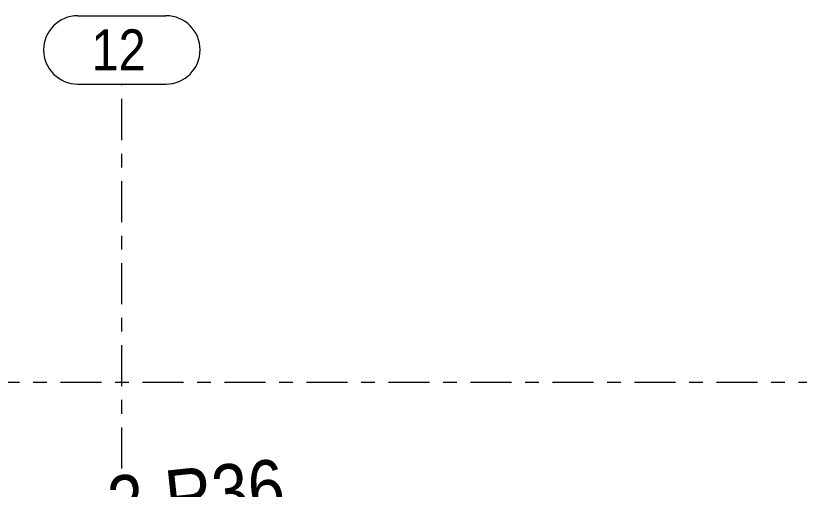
# Model space of a CAD drawing. Header units: millimetres. Extents: x -88 to 735, y -128 to 446.
# Drawn here: x 4.7 to 62.1, y 77.3 to 111.9 of the extents above; entities that cross this region are included whole.
import ezdxf

# ---------------------------------------------------------------- set-up
doc = ezdxf.new("R2010")
doc.units = ezdxf.units.MM
doc.linetypes.add('XKITLINE00', pattern=[0])
doc.linetypes.add('XKITLINE03', pattern=[6, 3, -1, 1, -1])
doc.layers.add('PartMark', color=7, linetype='Continuous', lineweight=0)
doc.layers.add('S-grid', color=1, linetype='Continuous', lineweight=0)
doc.styles.add('ARIAL', font='ARIAL.TTF')

# ---------------------------------------------------------------- blocks, each defined once
blk = doc.blocks.new('*A625')
at = {"layer": 'S-grid', "color": 1, "linetype": 'XKITLINE03', "lineweight": 0}
blk.add_line((-10, 85.156), (119.206, 85.156), dxfattribs=at)
blk = doc.blocks.new('*A716')
at = {"layer": 'S-grid', "color": 1, "linetype": 'XKITLINE03', "lineweight": 0}
blk.add_line((12.5, 78.861), (12.5, 106.948), dxfattribs=at)
at = {"layer": 'S-grid', "color": 3, "style": 'ARIAL', "width": 0.85}
blk.add_text('12', height=3, dxfattribs=at).set_placement((10.275, 107.948))
blk = doc.blocks.new('*A833')
at = {"layer": 'S-grid', "color": 1, "linetype": 'XKITLINE00', "lineweight": 0}
for p, q in [((9.275, 111.948), (15.725, 111.948)), ((9.275, 106.948), (15.725, 106.948))]:
    blk.add_line(p, q, dxfattribs=at)
for centre, start, end in [((9.275, 109.448), 90, 270), ((15.725, 109.448), 270, 90)]:
    blk.add_arc(centre, 2.5, start, end, dxfattribs=at)
blk = doc.blocks.new('*A2676')
at = {"layer": 'PartMark', "color": 3, "style": 'ARIAL', "width": 0.85}
blk.add_text('2-R36', height=4, rotation=6.02179, dxfattribs=at).set_placement((11.7, 74.252))
at = {"layer": 'PartMark', "color": 7, "style": 'ARIAL', "width": 0.85}
blk.add_text('IPE400-J', height=3.5, rotation=6.02179, dxfattribs=at).set_placement((12.193, 69.578))

msp = doc.modelspace()

# ---------------------------------------------------------------- block references
at = {"lineweight": 0}
for name in ['*A833', '*A716', '*A625', '*A2676']:
    msp.add_blockref(name, (0, 0), dxfattribs=at)

doc.saveas('drawing.dxf')
